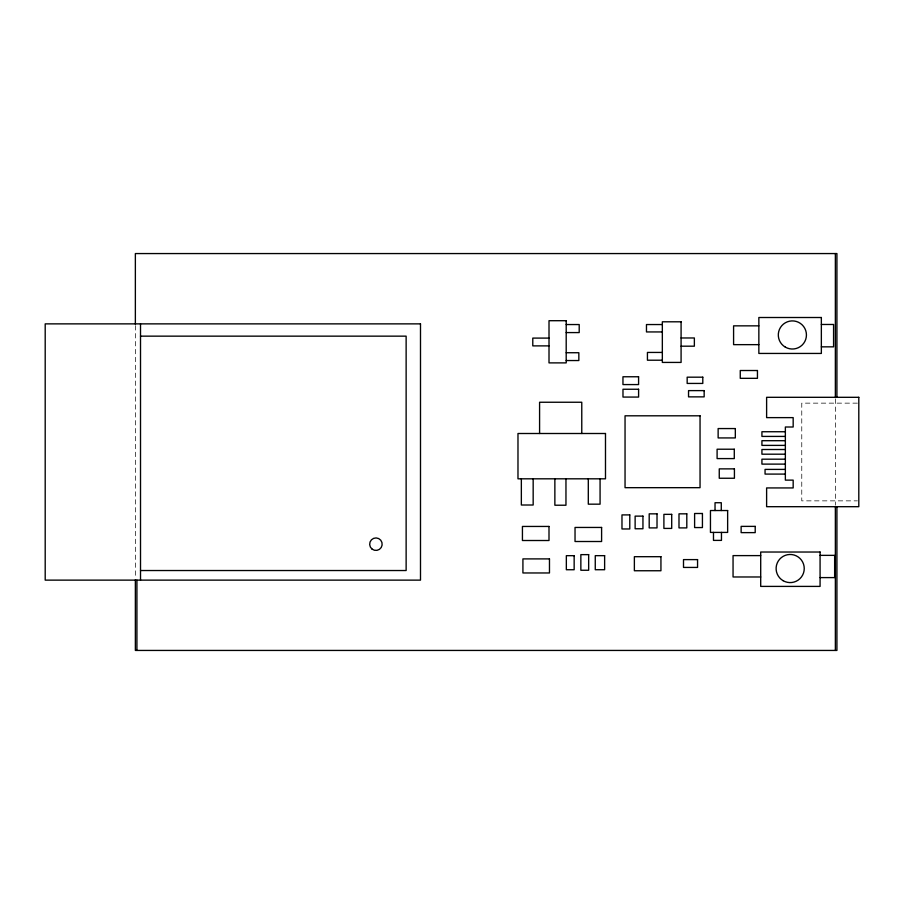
<?xml version="1.0" encoding="UTF-8"?>
<svg xmlns="http://www.w3.org/2000/svg" width="904" height="904" viewBox="0 0 904 904"><rect width="100%" height="100%" fill="white"/><g stroke="black" fill="none" stroke-linecap="round" stroke-linejoin="round"><path stroke-width="0.68" stroke-dasharray="4.52 3.39" d="M857.41 403.139L801.769 403.139L801.769 500.861L857.41 500.861M835.364 399.037L835.364 504.963M135.363 325.598L135.363 578.402"/><path stroke-width="1.36" d="M566.198 324.547L579.204 324.547L579.204 332.582L566.198 332.582M662.338 324.547L646.473 324.547L646.473 331.937L662.338 331.937M821.352 324.468L833.578 324.468L833.578 346.842L821.352 346.842M758.851 325.847L733.585 325.847L733.585 344.65L758.851 344.65M140.515 336.152L406.133 336.152L406.133 570.526L140.515 570.526M549.01 338.096L532.784 338.096L532.784 345.882L549.01 345.882M681.085 337.972L694.362 337.972L694.362 346.187L681.085 346.187M662.338 352.436L647.433 352.436L647.433 360.21L662.338 360.21M566.198 352.729L578.842 352.729L578.842 360.538L566.198 360.538M785.361 431.739L761.925 431.739L761.925 436.417L785.361 436.417M785.361 440.7L761.925 440.7L761.925 445.389L785.361 445.389M785.361 449.503L761.925 449.503L761.925 454.192L785.361 454.192M785.361 459.187L761.925 459.187L761.925 464.114L785.361 464.114M785.361 469.402L765.055 469.402L765.055 474.091L785.361 474.091M820.075 555.361L834.641 555.361L834.641 577.599L820.075 577.599M760.705 555.61L733.054 555.61L733.054 576.978L760.705 576.978M836.923 397.308L836.923 253.561L135.363 253.561L135.363 324.186M836.923 506.692L836.923 650.439L135.363 650.439L135.363 579.814M835.364 253.561L835.364 397.624M835.364 506.376L835.364 650.439M721.46 532.411L721.46 540.389L713.482 540.389L713.482 532.411M721.279 510.534L721.279 502.726L715.03 502.726L715.03 510.534M600.075 478.815L600.075 504.172L588.301 504.172L588.301 478.815M581.769 433.502L581.769 402.246L539.586 402.246L539.586 433.502M565.961 478.815L565.961 505.223L554.864 505.223L554.864 478.815M533.168 478.815L533.168 505.008L521.348 505.008L521.348 478.815M140.515 323.869L140.515 580.131M136.922 580.131L136.922 650.439M821.352 317.507L758.851 317.507L758.851 353.441L821.352 353.441L821.352 317.507M566.198 320.705L549.01 320.705L549.01 362.888L566.198 362.888L566.198 320.705M681.085 321.801L662.338 321.801L662.338 362.425L681.085 362.425L681.085 321.801M420.496 323.869L45.2 323.869L45.2 580.131L420.496 580.131L420.496 323.869M757.45 370.516L740.263 370.516L740.263 378.324L757.45 378.324L757.45 370.516M638.586 376.765L622.958 376.765L622.958 384.573L638.586 384.573L638.586 376.765M702.792 377.183L687.164 377.183L687.164 383.432L702.792 383.432L702.792 377.183M638.597 389.251L622.98 389.251L622.98 397.071L638.597 397.071L638.597 389.251M704.159 390.618L688.543 390.618L688.543 396.867L704.159 396.867L704.159 390.618M858.8 397.308L766.615 397.308L766.615 417.625L793.17 417.625L793.17 427.004L785.361 427.004L785.361 480.126L793.17 480.126L793.17 487.934L766.615 487.934L766.615 506.692L858.8 506.692L858.8 397.308M700.046 415.806L625.048 415.806L625.048 487.674L700.046 487.674L700.046 415.806M735.325 428.564L718.138 428.564L718.138 437.931L735.325 437.931L735.325 428.564M605.488 433.502L517.981 433.502L517.981 478.815L605.488 478.815L605.488 433.502M734.285 449.22L717.098 449.22L717.098 458.588L734.285 458.588L734.285 449.22M734.421 468.871L719.256 468.871L719.256 478.25L734.421 478.25L734.421 468.871M727.641 510.534L710.454 510.534L710.454 532.411L727.641 532.411L727.641 510.534M702.431 513.495L694.611 513.495L694.611 527.563L702.431 527.563L702.431 513.495M686.803 513.834L678.994 513.834L678.994 527.902L686.803 527.902L686.803 513.834M657.016 513.845L649.196 513.845L649.196 527.902L657.016 527.902L657.016 513.845M671.706 514.353L663.898 514.353L663.898 528.422L671.706 528.422L671.706 514.353M629.783 514.907L621.975 514.907L621.975 528.964L629.783 528.964L629.783 514.907M642.947 516.127L635.128 516.127L635.128 528.761L642.947 528.761L642.947 516.127M548.999 526.444L522.433 526.444L522.433 540.513L548.999 540.513L548.999 526.444M755.202 526.377L741.133 526.377L741.133 532.625L755.202 532.625L755.202 526.377M601.601 527.45L575.034 527.45L575.034 541.507L601.601 541.507L601.601 527.45M820.075 552.028L760.705 552.028L760.705 586.402L820.075 586.402L820.075 552.028M588.662 554.638L580.854 554.638L580.854 570.254L588.662 570.254L588.662 554.638M574.153 555.677L566.345 555.677L566.345 569.735L574.153 569.735L574.153 555.677M604.629 555.666L595.261 555.666L595.261 569.723L604.629 569.723L604.629 555.666M660.937 556.694L634.371 556.694L634.371 570.752L660.937 570.752L660.937 556.694M549.474 558.898L522.919 558.898L522.919 572.966L549.474 572.966L549.474 558.898M697.56 559.61L683.503 559.61L683.503 567.429L697.56 567.429L697.56 559.61M372.064 549.101A6.249 6.249 0 0 0 382.109 545.055A6.249 6.249 0 0 0 373.589 538.377A6.249 6.249 0 0 0 372.064 549.101M783.146 580.707A14.057 14.057 0 0 0 804.244 568.537A14.057 14.057 0 0 0 783.146 556.356A14.057 14.057 0 0 0 783.146 580.707M785.339 347.136A14.057 14.057 0 0 0 806.436 334.966A14.057 14.057 0 0 0 785.339 322.784A14.057 14.057 0 0 0 785.339 347.136"/></g></svg>
